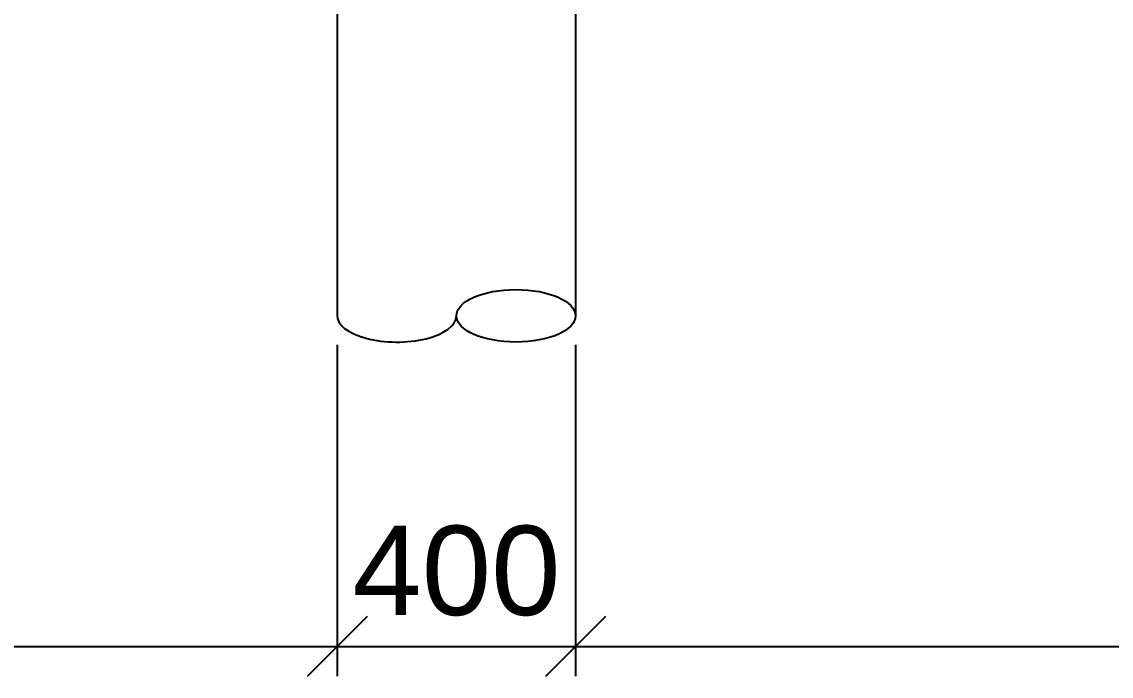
# Model space of a CAD drawing. Extents: x -1041800 to 1211622, y -13029 to 106851.
# Drawn here: x 100373 to 102202, y 11623 to 12722 of the extents above; entities that cross this region are included whole.
import ezdxf

# ---------------------------------------------------------------- set-up
doc = ezdxf.new("R2010")
doc.units = 0
doc.header["$MEASUREMENT"] = 0
doc.layers.get('0').update_dxf_attribs({"lineweight": 5})
doc.layers.add('Dimension', color=14, linetype='Continuous')
doc.layers.add('VAN', color=7, linetype='Continuous')
doc.layers.add('Rebar', color=10, linetype='Continuous', lineweight=20)
doc.styles.get("Standard").update_dxf_attribs({"font": 'arial.ttf'})
doc.dimstyles.new('TL100', dxfattribs={"dimscale": 0, "dimtxt": 200, "dimasz": 100, "dimexe": 50, "dimexo": 50, "dimgap": 50, "dimtad": 1, "dimdec": 0, "dimtxsty": 'Standard', "dimblk": 'OBLIQUE', "dimcen": 2.5, "dimclrd": 6, "dimclre": 6, "dimclrt": 3, "dimadec": 0, "dimazin": 0, "dimtfac": 1, "dimtdec": 0, "dimtmove": 0, "dimatfit": 3, "dimldrblk": 'OBLIQUE', "dimfxl": 1, "dimarcsym": 0})

# ---------------------------------------------------------------- blocks, each defined once
blk = doc.blocks.new('_Oblique')
at = {"color": 0, "linetype": 'ByBlock', "lineweight": -2}
blk.add_line((-0.5, -0.5), (0.5, 0.5), dxfattribs=at)
blk = doc.blocks.new('*D160')
at = {"layer": 'Defpoints', "color": 0, "transparency": 16777216}
for p in [(98302.6, 12229.7), (100902.6, 12229.7), (100902.6, 11673.3)]:
    blk.add_point(p, dxfattribs=at)
at = {"layer": 'VAN', "color": 6, "lineweight": -2, "transparency": 16777216}
for p, q in [((98302.6, 12179.7), (98302.6, 11623.3)), ((100902.6, 12179.7), (100902.6, 11623.3)), ((98302.6, 11673.3), (100902.6, 11673.3))]:
    blk.add_line(p, q, dxfattribs=at)
at = {"layer": 'VAN', "color": 6, "lineweight": -2, "transparency": 16777216, "xscale": 100, "yscale": 100, "zscale": 100, "rotation": 180}
blk.add_blockref('_Oblique', (98302.6, 11673.3), dxfattribs=at)
at = {"layer": 'VAN', "color": 6, "lineweight": -2, "transparency": 16777216, "xscale": 100, "yscale": 100, "zscale": 100}
blk.add_blockref('_Oblique', (100902.6, 11673.3), dxfattribs=at)
at = {"layer": 'VAN', "color": 3, "transparency": 16777216, "insert": (99602.6, 11799.9), "char_height": 150, "attachment_point": 5}
blk.add_mtext('2600', dxfattribs=at)
blk = doc.blocks.new('*D145')
at = {"layer": 'Defpoints', "color": 0, "transparency": 16777216}
for p in [(100902.6, 12229.7), (101302.6, 12229.7), (101302.6, 11673.3)]:
    blk.add_point(p, dxfattribs=at)
at = {"layer": 'VAN', "color": 6, "lineweight": -2, "transparency": 16777216}
for p, q in [((100902.6, 12179.7), (100902.6, 11623.3)), ((101302.6, 12179.7), (101302.6, 11623.3)), ((100902.6, 11673.3), (101302.6, 11673.3))]:
    blk.add_line(p, q, dxfattribs=at)
at = {"layer": 'VAN', "color": 6, "lineweight": -2, "transparency": 16777216, "xscale": 100, "yscale": 100, "zscale": 100, "rotation": 180}
blk.add_blockref('_Oblique', (100902.6, 11673.3), dxfattribs=at)
at = {"layer": 'VAN', "color": 6, "lineweight": -2, "transparency": 16777216, "xscale": 100, "yscale": 100, "zscale": 100}
blk.add_blockref('_Oblique', (101302.6, 11673.3), dxfattribs=at)
at = {"layer": 'VAN', "color": 3, "transparency": 16777216, "insert": (101102.6, 11799.9), "char_height": 150, "attachment_point": 5}
blk.add_mtext('400', dxfattribs=at)
blk = doc.blocks.new('*D161')
at = {"layer": 'Defpoints', "color": 0, "transparency": 16777216}
for p in [(104302.5, 13368.6), (101302.6, 12229.7), (104302.5, 11673.3)]:
    blk.add_point(p, dxfattribs=at)
at = {"layer": 'VAN', "color": 6, "lineweight": -2, "transparency": 16777216}
for p, q in [((104302.5, 13318.6), (104302.5, 11623.3)), ((101302.6, 12179.7), (101302.6, 11623.3)), ((101302.6, 11673.3), (104302.5, 11673.3))]:
    blk.add_line(p, q, dxfattribs=at)
at = {"layer": 'VAN', "color": 6, "lineweight": -2, "transparency": 16777216, "xscale": 100, "yscale": 100, "zscale": 100, "rotation": 180}
blk.add_blockref('_Oblique', (101302.6, 11673.3), dxfattribs=at)
at = {"layer": 'VAN', "color": 6, "lineweight": -2, "transparency": 16777216, "xscale": 100, "yscale": 100, "zscale": 100}
blk.add_blockref('_Oblique', (104302.5, 11673.3), dxfattribs=at)
at = {"layer": 'VAN', "color": 3, "transparency": 16777216, "insert": (102802.5, 11799.9), "char_height": 150, "attachment_point": 5}
blk.add_mtext('3000', dxfattribs=at)
blk = doc.blocks.new('A$C068B2F09')
at = {"layer": 'Dimension', "linetype": 'Continuous', "flags": 128}
for points in [[(117.1, 784.2), (117.1, 45.3)], [(117.1, 784.2), (517.1, 784.2)], [(517.1, 784.2), (517.1, 45.3)]]:
    blk.add_lwpolyline(points, dxfattribs=at)
at = {"layer": 'Dimension', "linetype": 'Continuous'}
blk.add_ellipse((417.1, 44), major_axis=(-100, 0), ratio=0.440396, dxfattribs=at)
blk.add_ellipse((217.1, 44), major_axis=(-100, 0), ratio=0.440396, start_param=6.253819, end_param=9.424778, dxfattribs=at)
at = {"layer": 'Rebar', "linetype": 'Continuous'}
for points in [[(199.8, 784.2), (0, 1334.2)], [(450.7, 784.2), (635, 1334.2)]]:
    blk.add_lwpolyline(points, dxfattribs=at)

msp = doc.modelspace()

# ---------------------------------------------------------------- block references
at = {"layer": 'Dimension'}
msp.add_blockref('A$C068B2F09', (100785.4, 12184.4), dxfattribs=at)

# ---------------------------------------------------------------- dimensions: what is measured, and where the dimension line sits
at = {"layer": 'VAN', "color": 0}
for base, p1, p2, picture, middle in [((104302.5, 11673.3), (101302.6, 12229.7), (104302.5, 13368.6), '*D161', (102802.5, 11799.9)), ((100902.6, 11673.3), (98302.6, 12229.7), (100902.6, 12229.7), '*D160', (99602.6, 11799.9))]:
    dim = msp.add_linear_dim(base=base, p1=p1, p2=p2, dimstyle='TL100', override={"dimscale": 1, "dimtxt": 150}, dxfattribs=at)
    dim.commit()
    dim.dimension.update_dxf_attribs({"geometry": picture, "text_midpoint": middle})
dim = msp.add_linear_dim(base=(101302.6, 11673.3), p1=(100902.6, 12229.7), p2=(101302.6, 12229.7), dimstyle='TL100', override={"dimscale": 1, "dimtxt": 150}, dxfattribs=at)
dim.commit()
dim.dimension.update_dxf_attribs({"geometry": '*D145', "text_midpoint": (101102.6, 11673.3), "dimtype": 160})

doc.saveas('drawing.dxf')
